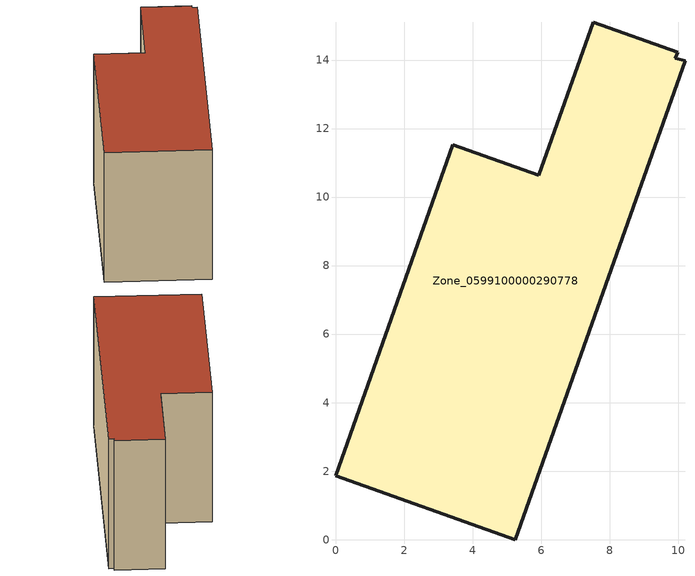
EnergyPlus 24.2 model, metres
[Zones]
Zone_0599100000290778
 floor ground (C_G): 5.24,0 0,1.86 3.42,11.52 5.93,10.63 7.52,15.1 9.98,14.22 9.92,14.05 10.2,13.98 z0.52
 wall outside (C_F): 5.93,10.63 3.42,11.52 0,1.86 5.24,0 10.2,13.98 9.92,14.05 9.98,14.22 7.52,15.1 5.93,10.63 z0.52:8.18
 roof outside (C_R): 9.98,14.22 7.52,15.1 5.93,10.63 3.42,11.52 0,1.86 5.24,0 10.2,13.98 9.92,14.05 z8.18
[BUILDING]
Pand.0599100000290778: North Axis=0; Terrain=City; Loads Convergence Tolerance Value=0.04; Temperature Convergence Tolerance Value=0.4; Solar Distribution=FullExterior; Maximum Number of Warmup Days=25; Minimum Number of Warmup Days=1
[Site:Location]
Rotterdam.The.Hague.AP_ZH_NLD Design_Conditions: Latitude=51.96; Longitude=4.45; Time Zone=1; Elevation=-4.5
[SITE:GROUNDTEMPERATURE:BUILDINGSURFACE]
18, 18, 18, 18, 18, 18, 18, 18, 18, 18, 18, 18
[MATERIAL] Thermal Absorptance=0.9; Solar Absorptance=0.7; Visible Absorptance=0.7
Name | Roughness | Thickness | Conductivity | Density | Specific Heat
G.TI.1975-1991 | MediumSmooth | 0.15 | 0.288461 | 540 | 1210
F.TI.1975-1991 | Rough | 0.3 | 0.230769 | 1920 | 840
R.TI.1975-1991 | MediumRough | 0.2 | 0.153846 | 1500 | 1000
[CONSTRUCTION]
C_G: G.TI.1975-1991
C_F: F.TI.1975-1991
C_R: R.TI.1975-1991
[ZONE]
Zone_0599100000290778: Type=1; Multiplier=1; Ceiling Height=Autocalculate; Volume=Autocalculate; Floor Area=autocalculate; Part of Total Floor Area=Yes
[ZONEINFILTRATION:DESIGNFLOWRATE]
Infil_Zone_0599100000290778: Zone or ZoneList or Space or SpaceList=Zone_0599100000290778; Schedule=AlwaysOn; Design Flow Rate Calculation Method=Flow/Area; Flow Rate per Floor Area=0.003; Constant Term Coefficient=1; Temperature Term Coefficient=0; Velocity Term Coefficient=0; Velocity Squared Term Coefficient=0
[HVACTEMPLATE:ZONE:IDEALLOADSAIRSYSTEM]
Zone_0599100000290778: Maximum Heating Supply Air Temperature=50; Minimum Cooling Supply Air Temperature=13; Maximum Heating Supply Air Humidity Ratio=0.0156; Minimum Cooling Supply Air Humidity Ratio=0.0077; Heating Limit=NoLimit; Cooling Limit=NoLimit; Dehumidification Control Type=ConstantSensibleHeatRatio; Cooling Sensible Heat Ratio=0.7; Dehumidification Setpoint=60; Humidification Control Type=None; Humidification Setpoint=30; Outdoor Air Method=None; Outdoor Air Flow Rate per Person=0.00944; Outdoor Air Flow Rate per Zone Floor Area=0; Outdoor Air Flow Rate per Zone=0; Demand Controlled Ventilation Type=None; Outdoor Air Economizer Type=NoEconomizer; Heat Recovery Type=None; Sensible Heat Recovery Effectiveness=0.7; Latent Heat Recovery Effectiveness=0.65
[ZONECONTROL:THERMOSTAT]
ThermostatControl_Zone_0599100000290778: Zone or ZoneList=Zone_0599100000290778; Control Type Schedule=DualSetpointControlType; Control 1=Thermostat_Zone_0599100000290778; Temperature Difference Between Cutout And Setpoint=0
[THERMOSTATSETPOINT:DUALSETPOINT]
Thermostat_Zone_0599100000290778: Heating Setpoint Temperature Schedule=HeatingSetpoint_Zone_0599100000290778; Cooling Setpoint Temperature Schedule=CoolingSetpoint_Zone_0599100000290778
[SCHEDULE:COMPACT]
HeatingSetpoint_Zone_0599100000290778: Through: 12/31, For: AllDays, Until: 24:00, 21
CoolingSetpoint_Zone_0599100000290778: Through: 12/31, For: AllDays, Until: 24:00, 24
DualSetpointControlType: Through: 12/31, For: AllDays, Until: 24:00, 4
AlwaysOn: Through: 12/31, For: AllDays, Until: 24:00, 1
